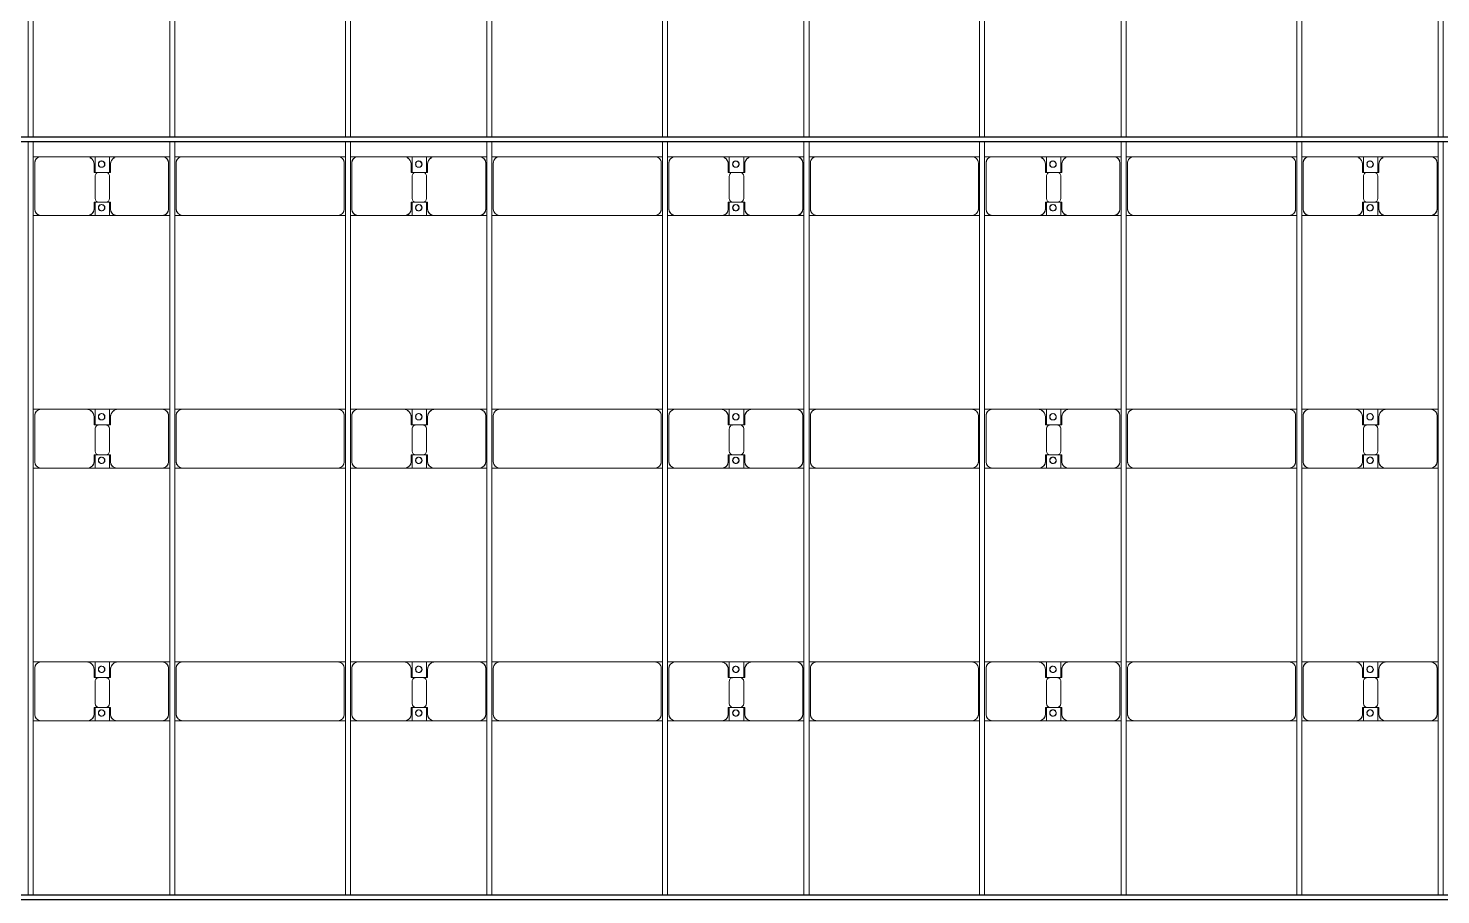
# Model space of a CAD drawing. Header units: millimetres. Extents: x -533732 to -130507, y -117886 to -23954.
# Drawn here: x -450069 to -438889, y -77746 to -70886 of the extents above; entities that cross this region are included whole.
import ezdxf

# ---------------------------------------------------------------- set-up
doc = ezdxf.new("R2010")
doc.units = ezdxf.units.MM
doc.layers.add('A-GENM', color=13, linetype='Continuous', lineweight=9)
doc.layers.add('S-BEAM', color=12, linetype='Continuous', lineweight=9)

# ---------------------------------------------------------------- blocks, each defined once
blk = doc.blocks.new('Dai phao do pin - DẢI PHAO ĐỠ PIN-V67-BỐ TRÍ KHUNG KẾT CẤU BÈ PIN 06')
at = {"layer": 'A-GENM', "color": 7}
for p, q in [((709, 242), (770, 242)), ((709, 242), (770, 242)), ((1130, 242), (770, 242)), ((1130, 242), (1312, 242)), ((1312, 242), (1130, 242)), ((1198, 242), (1380, 242)), ((1198, 116), (1198, 242)), ((1380, 242), (1198, 242)), ((1312, 242), (1312, 116)), ((1730, 242), (1380, 242)), ((1730, 242), (1789, 242)), ((1730, 242), (1789, 242)), ((1829, 242), (1890, 242)), ((1829, 242), (1890, 242)), ((3120, 242), (1890, 242)), ((3120, 242), (3179, 242)), ((3120, 242), (3179, 242)), ((3219, 242), (3280, 242)), ((3219, 242), (3280, 242)), ((3640, 242), (3280, 242)), ((3640, 242), (3822, 242)), ((3822, 242), (3640, 242)), ((3708, 242), (3890, 242)), ((3708, 116), (3708, 242)), ((3890, 242), (3708, 242)), ((3822, 242), (3822, 116)), ((4240, 242), (3890, 242)), ((4240, 242), (4299, 242)), ((4240, 242), (4299, 242)), ((4339, 242), (4400, 242)), ((4339, 242), (4400, 242)), ((5630, 242), (4400, 242)), ((5630, 242), (5689, 242)), ((5630, 242), (5689, 242)), ((5729, 242), (5790, 242)), ((5729, 242), (5790, 242)), ((6150, 242), (5790, 242)), ((6150, 242), (6332, 242)), ((6332, 242), (6150, 242)), ((6218, 242), (6400, 242)), ((6218, 116), (6218, 242)), ((6400, 242), (6218, 242)), ((6332, 242), (6332, 116)), ((6750, 242), (6400, 242)), ((6750, 242), (6809, 242)), ((6750, 242), (6809, 242)), ((6849, 242), (6910, 242)), ((6849, 242), (6910, 242)), ((8140, 242), (6910, 242)), ((8140, 242), (8199, 242)), ((8140, 242), (8199, 242)), ((8239, 242), (8300, 242)), ((8239, 242), (8300, 242)), ((8660, 242), (8300, 242)), ((8660, 242), (8842, 242)), ((8842, 242), (8660, 242)), ((8728, 242), (8910, 242)), ((8728, 116), (8728, 242)), ((8910, 242), (8728, 242)), ((8842, 242), (8842, 116)), ((9260, 242), (8910, 242)), ((9260, 242), (9319, 242)), ((9260, 242), (9319, 242)), ((9359, 242), (9420, 242)), ((9359, 242), (9420, 242)), ((10650, 242), (9420, 242)), ((10650, 242), (10709, 242)), ((10650, 242), (10709, 242)), ((10749, 242), (10810, 242)), ((10749, 242), (10810, 242)), ((11170, 242), (10810, 242)), ((11170, 242), (11352, 242)), ((11352, 242), (11170, 242)), ((11238, 242), (11420, 242)), ((11238, 116), (11238, 242)), ((11420, 242), (11238, 242)), ((11352, 242), (11352, 116)), ((11770, 242), (11420, 242)), ((11770, 242), (11829, 242)), ((11770, 242), (11829, 242)), ((720, 192), (720, -173)), ((1190, 118), (1190, 182)), ((1282, 118), (1190, 118)), ((1320, 118), (1228, 118)), ((1320, 182), (1320, 118)), ((1780, -173), (1780, 192)), ((1840, 192), (1840, -173)), ((3170, -173), (3170, 192)), ((3230, 192), (3230, -173)), ((3700, 118), (3700, 182)), ((3792, 118), (3700, 118)), ((3830, 118), (3738, 118)), ((3830, 182), (3830, 118)), ((4290, -173), (4290, 192)), ((4350, 192), (4350, -173)), ((5680, -173), (5680, 192)), ((5740, 192), (5740, -173)), ((6210, 118), (6210, 182)), ((6302, 118), (6210, 118)), ((6340, 118), (6248, 118)), ((6340, 182), (6340, 118)), ((6800, -173), (6800, 192)), ((6860, 192), (6860, -173)), ((8190, -173), (8190, 192)), ((8250, 192), (8250, -173)), ((8720, 118), (8720, 182)), ((8812, 118), (8720, 118)), ((8850, 118), (8758, 118)), ((8850, 182), (8850, 118)), ((9310, -173), (9310, 192)), ((9370, 192), (9370, -173)), ((10700, -173), (10700, 192)), ((10760, 192), (10760, -173)), ((11230, 118), (11230, 182)), ((11322, 118), (11230, 118)), ((11360, 118), (11268, 118)), ((11360, 182), (11360, 118)), ((11820, -173), (11820, 192)), ((1198, 88), (1198, -88)), ((1312, -88), (1312, 88)), ((3708, 88), (3708, -88)), ((3822, -88), (3822, 88)), ((6218, 88), (6218, -88)), ((6332, -88), (6332, 88)), ((8728, 88), (8728, -88)), ((8842, -88), (8842, 88)), ((11238, 88), (11238, -88)), ((11352, -88), (11352, 88)), ((770, -223), (709, -223)), ((770, -223), (709, -223)), ((770, -223), (1140, -223)), ((1312, -223), (1140, -223)), ((1140, -223), (1312, -223)), ((1190, -173), (1190, -118)), ((1190, -118), (1282, -118)), ((1198, -223), (1198, -116)), ((1370, -223), (1198, -223)), ((1198, -223), (1370, -223)), ((1228, -118), (1320, -118)), ((1312, -116), (1312, -223)), ((1320, -118), (1320, -173)), ((1370, -223), (1730, -223)), ((1789, -223), (1730, -223)), ((1789, -223), (1730, -223)), ((1890, -223), (1829, -223)), ((1890, -223), (1829, -223)), ((1890, -223), (3120, -223)), ((3179, -223), (3120, -223)), ((3179, -223), (3120, -223)), ((3280, -223), (3219, -223)), ((3280, -223), (3219, -223)), ((3280, -223), (3650, -223)), ((3822, -223), (3650, -223)), ((3650, -223), (3822, -223)), ((3700, -173), (3700, -118)), ((3700, -118), (3792, -118)), ((3708, -223), (3708, -116)), ((3880, -223), (3708, -223)), ((3708, -223), (3880, -223)), ((3738, -118), (3830, -118)), ((3822, -116), (3822, -223)), ((3830, -118), (3830, -173)), ((3880, -223), (4240, -223)), ((4299, -223), (4240, -223)), ((4299, -223), (4240, -223)), ((4400, -223), (4339, -223)), ((4400, -223), (4339, -223)), ((4400, -223), (5630, -223)), ((5689, -223), (5630, -223)), ((5689, -223), (5630, -223)), ((5790, -223), (5729, -223)), ((5790, -223), (5729, -223)), ((5790, -223), (6160, -223)), ((6332, -223), (6160, -223)), ((6160, -223), (6332, -223)), ((6210, -173), (6210, -118)), ((6210, -118), (6302, -118)), ((6218, -223), (6218, -116)), ((6390, -223), (6218, -223)), ((6218, -223), (6390, -223)), ((6248, -118), (6340, -118)), ((6332, -116), (6332, -223)), ((6340, -118), (6340, -173)), ((6390, -223), (6750, -223)), ((6809, -223), (6750, -223)), ((6809, -223), (6750, -223)), ((6910, -223), (6849, -223)), ((6910, -223), (6849, -223)), ((6910, -223), (8140, -223)), ((8199, -223), (8140, -223)), ((8199, -223), (8140, -223)), ((8300, -223), (8239, -223)), ((8300, -223), (8239, -223)), ((8300, -223), (8670, -223)), ((8842, -223), (8670, -223)), ((8670, -223), (8842, -223)), ((8720, -173), (8720, -118)), ((8720, -118), (8812, -118)), ((8728, -223), (8728, -116)), ((8900, -223), (8728, -223)), ((8728, -223), (8900, -223)), ((8758, -118), (8850, -118)), ((8842, -116), (8842, -223)), ((8850, -118), (8850, -173)), ((8900, -223), (9260, -223)), ((9319, -223), (9260, -223)), ((9319, -223), (9260, -223)), ((9420, -223), (9359, -223)), ((9420, -223), (9359, -223)), ((9420, -223), (10650, -223)), ((10709, -223), (10650, -223)), ((10709, -223), (10650, -223)), ((10810, -223), (10749, -223)), ((10810, -223), (10749, -223)), ((10810, -223), (11180, -223)), ((11352, -223), (11180, -223)), ((11180, -223), (11352, -223)), ((11230, -173), (11230, -118)), ((11230, -118), (11322, -118)), ((11238, -223), (11238, -116)), ((11410, -223), (11238, -223)), ((11238, -223), (11410, -223)), ((11268, -118), (11360, -118)), ((11352, -116), (11352, -223)), ((11360, -118), (11360, -173)), ((11410, -223), (11770, -223)), ((11829, -223), (11770, -223)), ((11829, -223), (11770, -223))]:
    blk.add_line(p, q, dxfattribs=at)
for centre, radius, start, end in [((770, 192), 50, 90, 180), ((770, 192), 50, 105, 180), ((1130, 182), 60, 360, 90), ((1130, 182), 60, 360, 60), ((1380, 182), 60, 90, 180), ((1380, 182), 60, 120, 180), ((1730, 192), 50, 360, 90), ((1730, 192), 50, 360, 75), ((1890, 192), 50, 90, 180), ((1890, 192), 50, 105, 135), ((3120, 192), 50, 360, 90), ((3120, 192), 50, 60, 90), ((3280, 192), 50, 90, 180), ((3280, 192), 50, 105, 180), ((3640, 182), 60, 360, 90), ((3640, 182), 60, 360, 60), ((3890, 182), 60, 90, 180), ((3890, 182), 60, 120, 180), ((4240, 192), 50, 360, 90), ((4240, 192), 50, 360, 75), ((4400, 192), 50, 90, 180), ((4400, 192), 50, 105, 135), ((5630, 192), 50, 360, 90), ((5630, 192), 50, 60, 90), ((5790, 192), 50, 90, 180), ((5790, 192), 50, 105, 180), ((6150, 182), 60, 360, 90), ((6150, 182), 60, 360, 60), ((6400, 182), 60, 90, 180), ((6400, 182), 60, 120, 180), ((6750, 192), 50, 0, 90), ((6750, 192), 50, 0, 75), ((6910, 192), 50, 90, 180), ((6910, 192), 50, 105, 135), ((8140, 192), 50, 0, 90), ((8140, 192), 50, 60, 90), ((8300, 192), 50, 90, 180), ((8300, 192), 50, 105, 180), ((8660, 182), 60, 360, 90), ((8660, 182), 60, 360, 60), ((8910, 182), 60, 90, 180), ((8910, 182), 60, 120, 180), ((9260, 192), 50, 0, 90), ((9260, 192), 50, 0, 75), ((9420, 192), 50, 90, 180), ((9420, 192), 50, 105, 135), ((10650, 192), 50, 360, 90), ((10650, 192), 50, 60, 90), ((10810, 192), 50, 90, 180), ((10810, 192), 50, 105, 180), ((11170, 182), 60, 360, 90), ((11170, 182), 60, 360, 60), ((11420, 182), 60, 90, 180), ((11420, 182), 60, 120, 180), ((11770, 192), 50, 360, 90), ((11770, 192), 50, 360, 75), ((1228, 88), 30, 90, 180), ((1249, 183), 25, 0, 180), ((1249, 183), 25, 360, 165), ((1249, 183), 25, 180, 0), ((1251, 183), 25, 0, 180), ((1251, 183), 25, 90, 180), ((1251, 183), 25, 180, 0), ((1251, 183), 25, 180, 300), ((1249, 183), 25, 210, 360), ((1251, 183), 25, 15, 75), ((1251, 183), 25, 330, 345), ((1282, 88), 30, 360, 90), ((1890, 192), 50, 150, 180), ((3120, 192), 50, 15, 30), ((3738, 88), 30, 90, 180), ((3759, 183), 25, 0, 180), ((3759, 183), 25, 360, 165), ((3759, 183), 25, 180, 0), ((3761, 183), 25, 0, 180), ((3761, 183), 25, 90, 180), ((3761, 183), 25, 180, 0), ((3761, 183), 25, 180, 300), ((3759, 183), 25, 210, 360), ((3761, 183), 25, 15, 75), ((3761, 183), 25, 330, 345), ((3792, 88), 30, 360, 90), ((4400, 192), 50, 165, 180), ((5630, 192), 50, 15, 30), ((6248, 88), 30, 90, 180), ((6269, 183), 25, 0, 180), ((6269, 183), 25, 0, 165), ((6269, 183), 25, 180, 0), ((6271, 183), 25, 0, 180), ((6271, 183), 25, 90, 180), ((6271, 183), 25, 180, 0), ((6271, 183), 25, 180, 300), ((6269, 183), 25, 210, 0), ((6271, 183), 25, 15, 75), ((6271, 183), 25, 330, 345), ((6302, 88), 30, 0, 90), ((6910, 192), 50, 150, 180), ((8140, 192), 50, 15, 30), ((8758, 88), 30, 90, 180), ((8779, 183), 25, 0, 180), ((8779, 183), 25, 0, 165), ((8779, 183), 25, 180, 0), ((8781, 183), 25, 360, 180), ((8781, 183), 25, 90, 180), ((8781, 183), 25, 180, 360), ((8781, 183), 25, 180, 300), ((8779, 183), 25, 210, 0), ((8781, 183), 25, 15, 75), ((8781, 183), 25, 330, 345), ((8812, 88), 30, 360, 90), ((9420, 192), 50, 150, 180), ((10650, 192), 50, 15, 30), ((11268, 88), 30, 90, 180), ((11289, 183), 25, 0, 180), ((11289, 183), 25, 0, 165), ((11289, 183), 25, 180, 0), ((11291, 183), 25, 360, 180), ((11291, 183), 25, 90, 180), ((11291, 183), 25, 180, 0), ((11291, 183), 25, 180, 300), ((11289, 183), 25, 210, 0), ((11291, 183), 25, 15, 75), ((11291, 183), 25, 330, 345), ((11322, 88), 30, 0, 90), ((1228, -88), 30, 180, 270), ((1282, -88), 30, 270, 360), ((3738, -88), 30, 180, 270), ((3792, -88), 30, 270, 360), ((6248, -88), 30, 180, 270), ((6302, -88), 30, 270, 0), ((8758, -88), 30, 180, 270), ((8812, -88), 30, 270, 0), ((11268, -88), 30, 180, 270), ((11322, -88), 30, 270, 0), ((770, -173), 50, 180, 270), ((770, -173), 50, 180, 255), ((1140, -173), 50, 270, 360), ((1140, -173), 50, 285, 360), ((1249, -162), 25, 0, 180), ((1249, -162), 25, 105, 165), ((1249, -162), 25, 180, 360), ((1249, -162), 25, 195, 0), ((1251, -162), 25, 0, 180), ((1251, -162), 25, 105, 180), ((1251, -162), 25, 180, 0), ((1251, -162), 25, 180, 270), ((1249, -162), 25, 360, 75), ((1251, -162), 25, 15, 75), ((1251, -162), 25, 285, 345), ((1370, -173), 50, 180, 270), ((1370, -173), 50, 180, 255), ((1730, -173), 50, 270, 360), ((1730, -173), 50, 285, 360), ((1890, -173), 50, 180, 270), ((1890, -173), 50, 180, 210), ((1890, -173), 50, 240, 270), ((3120, -173), 50, 270, 360), ((3120, -173), 50, 330, 360), ((3280, -173), 50, 180, 270), ((3280, -173), 50, 180, 255), ((3650, -173), 50, 270, 360), ((3650, -173), 50, 285, 0), ((3759, -162), 25, 0, 180), ((3759, -162), 25, 105, 165), ((3759, -162), 25, 180, 0), ((3759, -162), 25, 195, 360), ((3761, -162), 25, 0, 180), ((3761, -162), 25, 105, 180), ((3761, -162), 25, 180, 360), ((3761, -162), 25, 180, 270), ((3759, -162), 25, 360, 75), ((3761, -162), 25, 15, 75), ((3761, -162), 25, 285, 345), ((3880, -173), 50, 180, 270), ((3880, -173), 50, 180, 255), ((4240, -173), 50, 270, 360), ((4240, -173), 50, 285, 360), ((4400, -173), 50, 180, 270), ((4400, -173), 50, 180, 210), ((4400, -173), 50, 240, 270), ((5630, -173), 50, 270, 0), ((5630, -173), 50, 285, 300), ((5630, -173), 50, 330, 360), ((5790, -173), 50, 180, 270), ((5790, -173), 50, 180, 255), ((6160, -173), 50, 270, 0), ((6160, -173), 50, 290.0354, 0), ((6269, -162), 25, 0, 180), ((6269, -162), 25, 105, 165), ((6269, -162), 25, 180, 360), ((6269, -162), 25, 195, 0), ((6271, -162), 25, 0, 180), ((6271, -162), 25, 105, 180), ((6271, -162), 25, 180, 0), ((6271, -162), 25, 180, 270), ((6269, -162), 25, 0, 75), ((6271, -162), 25, 15, 75), ((6271, -162), 25, 285, 345), ((6390, -173), 50, 180, 270), ((6390, -173), 50, 180, 255), ((6750, -173), 50, 270, 360), ((6750, -173), 50, 285, 360), ((6910, -173), 50, 180, 270), ((6910, -173), 50, 180, 210), ((6910, -173), 50, 240, 270), ((8140, -173), 50, 270, 360), ((8140, -173), 50, 285, 300), ((8140, -173), 50, 330, 360), ((8300, -173), 50, 180, 270), ((8300, -173), 50, 180, 255), ((8670, -173), 50, 270, 0), ((8670, -173), 50, 285, 0), ((8779, -162), 25, 0, 180), ((8779, -162), 25, 105, 165), ((8779, -162), 25, 180, 0), ((8779, -162), 25, 195, 360), ((8781, -162), 25, 360, 180), ((8781, -162), 25, 105, 180), ((8781, -162), 25, 180, 0), ((8781, -162), 25, 180, 270), ((8779, -162), 25, 360, 75), ((8781, -162), 25, 15, 75), ((8781, -162), 25, 285, 345), ((8900, -173), 50, 180, 270), ((8900, -173), 50, 180, 255), ((9260, -173), 50, 270, 360), ((9260, -173), 50, 285, 360), ((9420, -173), 50, 180, 270), ((9420, -173), 50, 180, 210), ((9420, -173), 50, 240, 270), ((10650, -173), 50, 270, 360), ((10650, -173), 50, 285, 300), ((10650, -173), 50, 330, 360), ((10810, -173), 50, 180, 270), ((10810, -173), 50, 180, 255), ((11180, -173), 50, 270, 360), ((11180, -173), 50, 285, 0), ((11289, -162), 25, 360, 180), ((11289, -162), 25, 105, 165), ((11289, -162), 25, 180, 360), ((11289, -162), 25, 195, 360), ((11291, -162), 25, 0, 180), ((11291, -162), 25, 105, 180), ((11291, -162), 25, 180, 0), ((11291, -162), 25, 180, 270), ((11289, -162), 25, 360, 75), ((11291, -162), 25, 15, 75), ((11291, -162), 25, 285, 345), ((11410, -173), 50, 180, 270), ((11410, -173), 50, 180, 255), ((11770, -173), 50, 270, 360), ((11770, -173), 50, 285, 360)]:
    blk.add_arc(centre, radius, start, end, dxfattribs=at)
blk = doc.blocks.new('Dai phao do pin - DẢI PHAO ĐỠ PIN-V69-BỐ TRÍ KHUNG KẾT CẤU BÈ PIN 06')
at = {"layer": 'A-GENM', "color": 7}
for p, q in [((709, 242), (770, 242)), ((709, 242), (770, 242)), ((1130, 242), (770, 242)), ((1130, 242), (1312, 242)), ((1312, 242), (1130, 242)), ((1198, 242), (1380, 242)), ((1198, 116), (1198, 242)), ((1380, 242), (1198, 242)), ((1312, 242), (1312, 116)), ((1730, 242), (1380, 242)), ((1730, 242), (1789, 242)), ((1730, 242), (1789, 242)), ((1829, 242), (1890, 242)), ((1829, 242), (1890, 242)), ((3120, 242), (1890, 242)), ((3120, 242), (3179, 242)), ((3120, 242), (3179, 242)), ((3219, 242), (3280, 242)), ((3219, 242), (3280, 242)), ((3640, 242), (3280, 242)), ((3640, 242), (3822, 242)), ((3822, 242), (3640, 242)), ((3708, 242), (3890, 242)), ((3708, 116), (3708, 242)), ((3890, 242), (3708, 242)), ((3822, 242), (3822, 116)), ((4240, 242), (3890, 242)), ((4240, 242), (4299, 242)), ((4240, 242), (4299, 242)), ((4339, 242), (4400, 242)), ((4339, 242), (4400, 242)), ((5630, 242), (4400, 242)), ((5630, 242), (5689, 242)), ((5630, 242), (5689, 242)), ((5729, 242), (5790, 242)), ((5729, 242), (5790, 242)), ((6150, 242), (5790, 242)), ((6150, 242), (6332, 242)), ((6332, 242), (6150, 242)), ((6218, 242), (6400, 242)), ((6218, 116), (6218, 242)), ((6400, 242), (6218, 242)), ((6332, 242), (6332, 116)), ((6750, 242), (6400, 242)), ((6750, 242), (6809, 242)), ((6750, 242), (6809, 242)), ((6849, 242), (6910, 242)), ((6849, 242), (6910, 242)), ((8140, 242), (6910, 242)), ((8140, 242), (8199, 242)), ((8140, 242), (8199, 242)), ((8239, 242), (8300, 242)), ((8239, 242), (8300, 242)), ((8660, 242), (8300, 242)), ((8660, 242), (8842, 242)), ((8842, 242), (8660, 242)), ((8728, 242), (8910, 242)), ((8728, 116), (8728, 242)), ((8910, 242), (8728, 242)), ((8842, 242), (8842, 116)), ((9260, 242), (8910, 242)), ((9260, 242), (9319, 242)), ((9260, 242), (9319, 242)), ((9359, 242), (9420, 242)), ((9359, 242), (9420, 242)), ((10650, 242), (9420, 242)), ((10650, 242), (10709, 242)), ((10650, 242), (10709, 242)), ((10749, 242), (10810, 242)), ((10749, 242), (10810, 242)), ((11170, 242), (10810, 242)), ((11170, 242), (11352, 242)), ((11352, 242), (11170, 242)), ((11238, 242), (11420, 242)), ((11238, 116), (11238, 242)), ((11420, 242), (11238, 242)), ((11352, 242), (11352, 116)), ((11770, 242), (11420, 242)), ((11770, 242), (11829, 242)), ((11770, 242), (11829, 242)), ((720, 192), (720, -173)), ((1190, 118), (1190, 182)), ((1282, 118), (1190, 118)), ((1320, 118), (1228, 118)), ((1320, 182), (1320, 118)), ((1780, -173), (1780, 192)), ((1840, 192), (1840, -173)), ((3170, -173), (3170, 192)), ((3230, 192), (3230, -173)), ((3700, 118), (3700, 182)), ((3792, 118), (3700, 118)), ((3830, 118), (3738, 118)), ((3830, 182), (3830, 118)), ((4290, -173), (4290, 192)), ((4350, 192), (4350, -173)), ((5680, -173), (5680, 192)), ((5740, 192), (5740, -173)), ((6210, 118), (6210, 182)), ((6302, 118), (6210, 118)), ((6340, 118), (6248, 118)), ((6340, 182), (6340, 118)), ((6800, -173), (6800, 192)), ((6860, 192), (6860, -173)), ((8190, -173), (8190, 192)), ((8250, 192), (8250, -173)), ((8720, 118), (8720, 182)), ((8812, 118), (8720, 118)), ((8850, 118), (8758, 118)), ((8850, 182), (8850, 118)), ((9310, -173), (9310, 192)), ((9370, 192), (9370, -173)), ((10700, -173), (10700, 192)), ((10760, 192), (10760, -173)), ((11230, 118), (11230, 182)), ((11322, 118), (11230, 118)), ((11360, 118), (11268, 118)), ((11360, 182), (11360, 118)), ((11820, -173), (11820, 192)), ((1198, 88), (1198, -88)), ((1312, -88), (1312, 88)), ((3708, 88), (3708, -88)), ((3822, -88), (3822, 88)), ((6218, 88), (6218, -88)), ((6332, -88), (6332, 88)), ((8728, 88), (8728, -88)), ((8842, -88), (8842, 88)), ((11238, 88), (11238, -88)), ((11352, -88), (11352, 88)), ((770, -223), (709, -223)), ((770, -223), (709, -223)), ((770, -223), (1140, -223)), ((1312, -223), (1140, -223)), ((1140, -223), (1312, -223)), ((1190, -173), (1190, -118)), ((1190, -118), (1282, -118)), ((1198, -223), (1198, -116)), ((1370, -223), (1198, -223)), ((1198, -223), (1370, -223)), ((1228, -118), (1320, -118)), ((1312, -116), (1312, -223)), ((1320, -118), (1320, -173)), ((1370, -223), (1730, -223)), ((1789, -223), (1730, -223)), ((1789, -223), (1730, -223)), ((1890, -223), (1829, -223)), ((1890, -223), (1829, -223)), ((1890, -223), (3120, -223)), ((3179, -223), (3120, -223)), ((3179, -223), (3120, -223)), ((3280, -223), (3219, -223)), ((3280, -223), (3219, -223)), ((3280, -223), (3650, -223)), ((3822, -223), (3650, -223)), ((3650, -223), (3822, -223)), ((3700, -173), (3700, -118)), ((3700, -118), (3792, -118)), ((3708, -223), (3708, -116)), ((3880, -223), (3708, -223)), ((3708, -223), (3880, -223)), ((3738, -118), (3830, -118)), ((3822, -116), (3822, -223)), ((3830, -118), (3830, -173)), ((3880, -223), (4240, -223)), ((4299, -223), (4240, -223)), ((4299, -223), (4240, -223)), ((4400, -223), (4339, -223)), ((4400, -223), (4339, -223)), ((4400, -223), (5630, -223)), ((5689, -223), (5630, -223)), ((5689, -223), (5630, -223)), ((5790, -223), (5729, -223)), ((5790, -223), (5729, -223)), ((5790, -223), (6160, -223)), ((6332, -223), (6160, -223)), ((6160, -223), (6332, -223)), ((6210, -173), (6210, -118)), ((6210, -118), (6302, -118)), ((6218, -223), (6218, -116)), ((6390, -223), (6218, -223)), ((6218, -223), (6390, -223)), ((6248, -118), (6340, -118)), ((6332, -116), (6332, -223)), ((6340, -118), (6340, -173)), ((6390, -223), (6750, -223)), ((6809, -223), (6750, -223)), ((6809, -223), (6750, -223)), ((6910, -223), (6849, -223)), ((6910, -223), (6849, -223)), ((6910, -223), (8140, -223)), ((8199, -223), (8140, -223)), ((8199, -223), (8140, -223)), ((8300, -223), (8239, -223)), ((8300, -223), (8239, -223)), ((8300, -223), (8670, -223)), ((8842, -223), (8670, -223)), ((8670, -223), (8842, -223)), ((8720, -173), (8720, -118)), ((8720, -118), (8812, -118)), ((8728, -223), (8728, -116)), ((8900, -223), (8728, -223)), ((8728, -223), (8900, -223)), ((8758, -118), (8850, -118)), ((8842, -116), (8842, -223)), ((8850, -118), (8850, -173)), ((8900, -223), (9260, -223)), ((9319, -223), (9260, -223)), ((9319, -223), (9260, -223)), ((9420, -223), (9359, -223)), ((9420, -223), (9359, -223)), ((9420, -223), (10650, -223)), ((10709, -223), (10650, -223)), ((10709, -223), (10650, -223)), ((10810, -223), (10749, -223)), ((10810, -223), (10749, -223)), ((10810, -223), (11180, -223)), ((11352, -223), (11180, -223)), ((11180, -223), (11352, -223)), ((11230, -173), (11230, -118)), ((11230, -118), (11322, -118)), ((11238, -223), (11238, -116)), ((11410, -223), (11238, -223)), ((11238, -223), (11410, -223)), ((11268, -118), (11360, -118)), ((11352, -116), (11352, -223)), ((11360, -118), (11360, -173)), ((11410, -223), (11770, -223)), ((11829, -223), (11770, -223)), ((11829, -223), (11770, -223))]:
    blk.add_line(p, q, dxfattribs=at)
for centre, radius, start, end in [((770, 192), 50, 90, 180), ((770, 192), 50, 105, 180), ((1130, 182), 60, 360, 90), ((1130, 182), 60, 360, 60), ((1380, 182), 60, 90, 180), ((1380, 182), 60, 120, 180), ((1730, 192), 50, 360, 90), ((1730, 192), 50, 360, 75), ((1890, 192), 50, 90, 180), ((1890, 192), 50, 105, 135), ((3120, 192), 50, 360, 90), ((3120, 192), 50, 60, 90), ((3280, 192), 50, 90, 180), ((3280, 192), 50, 105, 180), ((3640, 182), 60, 360, 90), ((3640, 182), 60, 360, 60), ((3890, 182), 60, 90, 180), ((3890, 182), 60, 120, 180), ((4240, 192), 50, 360, 90), ((4240, 192), 50, 360, 75), ((4400, 192), 50, 90, 180), ((4400, 192), 50, 105, 135), ((5630, 192), 50, 360, 90), ((5630, 192), 50, 60, 90), ((5790, 192), 50, 90, 180), ((5790, 192), 50, 105, 180), ((6150, 182), 60, 360, 90), ((6150, 182), 60, 360, 60), ((6400, 182), 60, 90, 180), ((6400, 182), 60, 120, 180), ((6750, 192), 50, 0, 90), ((6750, 192), 50, 0, 75), ((6910, 192), 50, 90, 180), ((6910, 192), 50, 105, 135), ((8140, 192), 50, 0, 90), ((8140, 192), 50, 60, 90), ((8300, 192), 50, 90, 180), ((8300, 192), 50, 105, 180), ((8660, 182), 60, 360, 90), ((8660, 182), 60, 360, 60), ((8910, 182), 60, 90, 180), ((8910, 182), 60, 120, 180), ((9260, 192), 50, 0, 90), ((9260, 192), 50, 0, 75), ((9420, 192), 50, 90, 180), ((9420, 192), 50, 105, 135), ((10650, 192), 50, 360, 90), ((10650, 192), 50, 60, 90), ((10810, 192), 50, 90, 180), ((10810, 192), 50, 105, 180), ((11170, 182), 60, 360, 90), ((11170, 182), 60, 360, 60), ((11420, 182), 60, 90, 180), ((11420, 182), 60, 120, 180), ((11770, 192), 50, 360, 90), ((11770, 192), 50, 360, 75), ((1228, 88), 30, 90, 180), ((1249, 183), 25, 0, 180), ((1249, 183), 25, 360, 165), ((1249, 183), 25, 180, 0), ((1251, 183), 25, 0, 180), ((1251, 183), 25, 90, 180), ((1251, 183), 25, 180, 0), ((1251, 183), 25, 180, 300), ((1249, 183), 25, 210, 360), ((1251, 183), 25, 15, 75), ((1251, 183), 25, 330, 345), ((1282, 88), 30, 360, 90), ((1890, 192), 50, 150, 180), ((3120, 192), 50, 15, 30), ((3738, 88), 30, 90, 180), ((3759, 183), 25, 0, 180), ((3759, 183), 25, 360, 165), ((3759, 183), 25, 180, 0), ((3761, 183), 25, 0, 180), ((3761, 183), 25, 90, 180), ((3761, 183), 25, 180, 0), ((3761, 183), 25, 180, 300), ((3759, 183), 25, 210, 360), ((3761, 183), 25, 15, 75), ((3761, 183), 25, 330, 345), ((3792, 88), 30, 360, 90), ((4400, 192), 50, 165, 180), ((5630, 192), 50, 15, 30), ((6248, 88), 30, 90, 180), ((6269, 183), 25, 0, 180), ((6269, 183), 25, 0, 165), ((6269, 183), 25, 180, 0), ((6271, 183), 25, 0, 180), ((6271, 183), 25, 90, 180), ((6271, 183), 25, 180, 0), ((6271, 183), 25, 180, 300), ((6269, 183), 25, 210, 0), ((6271, 183), 25, 15, 75), ((6271, 183), 25, 330, 345), ((6302, 88), 30, 0, 90), ((6910, 192), 50, 150, 180), ((8140, 192), 50, 15, 30), ((8758, 88), 30, 90, 180), ((8779, 183), 25, 0, 180), ((8779, 183), 25, 0, 165), ((8779, 183), 25, 180, 0), ((8781, 183), 25, 360, 180), ((8781, 183), 25, 90, 180), ((8781, 183), 25, 180, 360), ((8781, 183), 25, 180, 300), ((8779, 183), 25, 210, 0), ((8781, 183), 25, 15, 75), ((8781, 183), 25, 330, 345), ((8812, 88), 30, 360, 90), ((9420, 192), 50, 150, 180), ((10650, 192), 50, 15, 30), ((11268, 88), 30, 90, 180), ((11289, 183), 25, 0, 180), ((11289, 183), 25, 0, 165), ((11289, 183), 25, 180, 0), ((11291, 183), 25, 360, 180), ((11291, 183), 25, 90, 180), ((11291, 183), 25, 180, 0), ((11291, 183), 25, 180, 300), ((11289, 183), 25, 210, 0), ((11291, 183), 25, 15, 75), ((11291, 183), 25, 330, 345), ((11322, 88), 30, 0, 90), ((1228, -88), 30, 180, 270), ((1282, -88), 30, 270, 360), ((3738, -88), 30, 180, 270), ((3792, -88), 30, 270, 360), ((6248, -88), 30, 180, 270), ((6302, -88), 30, 270, 0), ((8758, -88), 30, 180, 270), ((8812, -88), 30, 270, 0), ((11268, -88), 30, 180, 270), ((11322, -88), 30, 270, 0), ((770, -173), 50, 180, 270), ((770, -173), 50, 180, 255), ((1140, -173), 50, 270, 360), ((1140, -173), 50, 285, 360), ((1249, -162), 25, 0, 180), ((1249, -162), 25, 105, 165), ((1249, -162), 25, 180, 360), ((1249, -162), 25, 195, 0), ((1251, -162), 25, 0, 180), ((1251, -162), 25, 105, 180), ((1251, -162), 25, 180, 0), ((1251, -162), 25, 180, 270), ((1249, -162), 25, 360, 75), ((1251, -162), 25, 15, 75), ((1251, -162), 25, 285, 345), ((1370, -173), 50, 180, 270), ((1370, -173), 50, 180, 255), ((1730, -173), 50, 270, 360), ((1730, -173), 50, 285, 360), ((1890, -173), 50, 180, 270), ((1890, -173), 50, 180, 210), ((1890, -173), 50, 240, 270), ((3120, -173), 50, 270, 360), ((3120, -173), 50, 330, 360), ((3280, -173), 50, 180, 270), ((3280, -173), 50, 180, 255), ((3650, -173), 50, 270, 360), ((3650, -173), 50, 285, 0), ((3759, -162), 25, 0, 180), ((3759, -162), 25, 105, 165), ((3759, -162), 25, 180, 0), ((3759, -162), 25, 195, 360), ((3761, -162), 25, 0, 180), ((3761, -162), 25, 105, 180), ((3761, -162), 25, 180, 360), ((3761, -162), 25, 180, 270), ((3759, -162), 25, 360, 75), ((3761, -162), 25, 15, 75), ((3761, -162), 25, 285, 345), ((3880, -173), 50, 180, 270), ((3880, -173), 50, 180, 255), ((4240, -173), 50, 270, 360), ((4240, -173), 50, 285, 360), ((4400, -173), 50, 180, 270), ((4400, -173), 50, 180, 210), ((4400, -173), 50, 240, 270), ((5630, -173), 50, 270, 0), ((5630, -173), 50, 285, 300), ((5630, -173), 50, 330, 360), ((5790, -173), 50, 180, 270), ((5790, -173), 50, 180, 255), ((6160, -173), 50, 270, 0), ((6160, -173), 50, 290.0459, 0), ((6269, -162), 25, 0, 180), ((6269, -162), 25, 105, 165), ((6269, -162), 25, 180, 360), ((6269, -162), 25, 195, 0), ((6271, -162), 25, 0, 180), ((6271, -162), 25, 105, 180), ((6271, -162), 25, 180, 0), ((6271, -162), 25, 180, 270), ((6269, -162), 25, 0, 75), ((6271, -162), 25, 15, 75), ((6271, -162), 25, 285, 345), ((6390, -173), 50, 180, 270), ((6390, -173), 50, 180, 255), ((6750, -173), 50, 270, 360), ((6750, -173), 50, 285, 360), ((6910, -173), 50, 180, 270), ((6910, -173), 50, 180, 210), ((6910, -173), 50, 240, 270), ((8140, -173), 50, 270, 360), ((8140, -173), 50, 285, 300), ((8140, -173), 50, 330, 360), ((8300, -173), 50, 180, 270), ((8300, -173), 50, 180, 255), ((8670, -173), 50, 270, 0), ((8670, -173), 50, 285, 0), ((8779, -162), 25, 0, 180), ((8779, -162), 25, 105, 165), ((8779, -162), 25, 180, 0), ((8779, -162), 25, 195, 360), ((8781, -162), 25, 360, 180), ((8781, -162), 25, 105, 180), ((8781, -162), 25, 180, 0), ((8781, -162), 25, 180, 270), ((8779, -162), 25, 360, 75), ((8781, -162), 25, 15, 75), ((8781, -162), 25, 285, 345), ((8900, -173), 50, 180, 270), ((8900, -173), 50, 180, 255), ((9260, -173), 50, 270, 360), ((9260, -173), 50, 285, 360), ((9420, -173), 50, 180, 270), ((9420, -173), 50, 180, 210), ((9420, -173), 50, 240, 270), ((10650, -173), 50, 270, 360), ((10650, -173), 50, 285, 300), ((10650, -173), 50, 330, 360), ((10810, -173), 50, 180, 270), ((10810, -173), 50, 180, 255), ((11180, -173), 50, 270, 360), ((11180, -173), 50, 285, 0), ((11289, -162), 25, 360, 180), ((11289, -162), 25, 105, 165), ((11289, -162), 25, 180, 360), ((11289, -162), 25, 195, 360), ((11291, -162), 25, 0, 180), ((11291, -162), 25, 105, 180), ((11291, -162), 25, 180, 0), ((11291, -162), 25, 180, 270), ((11289, -162), 25, 360, 75), ((11291, -162), 25, 15, 75), ((11291, -162), 25, 285, 345), ((11410, -173), 50, 180, 270), ((11410, -173), 50, 180, 255), ((11770, -173), 50, 270, 360), ((11770, -173), 50, 285, 360)]:
    blk.add_arc(centre, radius, start, end, dxfattribs=at)
blk = doc.blocks.new('Dai phao do pin - DẢI PHAO ĐỠ PIN-V71-BỐ TRÍ KHUNG KẾT CẤU BÈ PIN 06')
at = {"layer": 'A-GENM', "color": 7}
for p, q in [((709, 242), (770, 242)), ((709, 242), (770, 242)), ((1130, 242), (770, 242)), ((1130, 242), (1312, 242)), ((1312, 242), (1130, 242)), ((1198, 242), (1380, 242)), ((1198, 116), (1198, 242)), ((1380, 242), (1198, 242)), ((1312, 242), (1312, 116)), ((1730, 242), (1380, 242)), ((1730, 242), (1789, 242)), ((1730, 242), (1789, 242)), ((1829, 242), (1890, 242)), ((1829, 242), (1890, 242)), ((3120, 242), (1890, 242)), ((3120, 242), (3179, 242)), ((3120, 242), (3179, 242)), ((3219, 242), (3280, 242)), ((3219, 242), (3280, 242)), ((3640, 242), (3280, 242)), ((3640, 242), (3822, 242)), ((3822, 242), (3640, 242)), ((3708, 242), (3890, 242)), ((3708, 116), (3708, 242)), ((3890, 242), (3708, 242)), ((3822, 242), (3822, 116)), ((4240, 242), (3890, 242)), ((4240, 242), (4299, 242)), ((4240, 242), (4299, 242)), ((4339, 242), (4400, 242)), ((4339, 242), (4400, 242)), ((5630, 242), (4400, 242)), ((5630, 242), (5689, 242)), ((5630, 242), (5689, 242)), ((5729, 242), (5790, 242)), ((5729, 242), (5790, 242)), ((6150, 242), (5790, 242)), ((6150, 242), (6332, 242)), ((6332, 242), (6150, 242)), ((6218, 242), (6400, 242)), ((6218, 116), (6218, 242)), ((6400, 242), (6218, 242)), ((6332, 242), (6332, 116)), ((6750, 242), (6400, 242)), ((6750, 242), (6809, 242)), ((6750, 242), (6809, 242)), ((6849, 242), (6910, 242)), ((6849, 242), (6910, 242)), ((8140, 242), (6910, 242)), ((8140, 242), (8199, 242)), ((8140, 242), (8199, 242)), ((8239, 242), (8300, 242)), ((8239, 242), (8300, 242)), ((8660, 242), (8300, 242)), ((8660, 242), (8842, 242)), ((8842, 242), (8660, 242)), ((8728, 242), (8910, 242)), ((8728, 116), (8728, 242)), ((8910, 242), (8728, 242)), ((8842, 242), (8842, 116)), ((9260, 242), (8910, 242)), ((9260, 242), (9319, 242)), ((9260, 242), (9319, 242)), ((9359, 242), (9420, 242)), ((9359, 242), (9420, 242)), ((10650, 242), (9420, 242)), ((10650, 242), (10709, 242)), ((10650, 242), (10709, 242)), ((10749, 242), (10810, 242)), ((10749, 242), (10810, 242)), ((11170, 242), (10810, 242)), ((11170, 242), (11352, 242)), ((11352, 242), (11170, 242)), ((11238, 242), (11420, 242)), ((11238, 116), (11238, 242)), ((11420, 242), (11238, 242)), ((11352, 242), (11352, 116)), ((11770, 242), (11420, 242)), ((11770, 242), (11829, 242)), ((11770, 242), (11829, 242)), ((720, 192), (720, -173)), ((1190, 118), (1190, 182)), ((1282, 118), (1190, 118)), ((1320, 118), (1228, 118)), ((1320, 182), (1320, 118)), ((1780, -173), (1780, 192)), ((1840, 192), (1840, -173)), ((3170, -173), (3170, 192)), ((3230, 192), (3230, -173)), ((3700, 118), (3700, 182)), ((3792, 118), (3700, 118)), ((3830, 118), (3738, 118)), ((3830, 182), (3830, 118)), ((4290, -173), (4290, 192)), ((4350, 192), (4350, -173)), ((5680, -173), (5680, 192)), ((5740, 192), (5740, -173)), ((6210, 118), (6210, 182)), ((6302, 118), (6210, 118)), ((6340, 118), (6248, 118)), ((6340, 182), (6340, 118)), ((6800, -173), (6800, 192)), ((6860, 192), (6860, -173)), ((8190, -173), (8190, 192)), ((8250, 192), (8250, -173)), ((8720, 118), (8720, 182)), ((8812, 118), (8720, 118)), ((8850, 118), (8758, 118)), ((8850, 182), (8850, 118)), ((9310, -173), (9310, 192)), ((9370, 192), (9370, -173)), ((10700, -173), (10700, 192)), ((10760, 192), (10760, -173)), ((11230, 118), (11230, 182)), ((11322, 118), (11230, 118)), ((11360, 118), (11268, 118)), ((11360, 182), (11360, 118)), ((11820, -173), (11820, 192)), ((1198, 88), (1198, -88)), ((1312, -88), (1312, 88)), ((3708, 88), (3708, -88)), ((3822, -88), (3822, 88)), ((6218, 88), (6218, -88)), ((6332, -88), (6332, 88)), ((8728, 88), (8728, -88)), ((8842, -88), (8842, 88)), ((11238, 88), (11238, -88)), ((11352, -88), (11352, 88)), ((770, -223), (709, -223)), ((770, -223), (709, -223)), ((770, -223), (1140, -223)), ((1312, -223), (1140, -223)), ((1140, -223), (1312, -223)), ((1190, -173), (1190, -118)), ((1190, -118), (1282, -118)), ((1198, -223), (1198, -116)), ((1370, -223), (1198, -223)), ((1198, -223), (1370, -223)), ((1228, -118), (1320, -118)), ((1312, -116), (1312, -223)), ((1320, -118), (1320, -173)), ((1370, -223), (1730, -223)), ((1789, -223), (1730, -223)), ((1789, -223), (1730, -223)), ((1890, -223), (1829, -223)), ((1890, -223), (1829, -223)), ((1890, -223), (3120, -223)), ((3179, -223), (3120, -223)), ((3179, -223), (3120, -223)), ((3280, -223), (3219, -223)), ((3280, -223), (3219, -223)), ((3280, -223), (3650, -223)), ((3822, -223), (3650, -223)), ((3650, -223), (3822, -223)), ((3700, -173), (3700, -118)), ((3700, -118), (3792, -118)), ((3708, -223), (3708, -116)), ((3880, -223), (3708, -223)), ((3708, -223), (3880, -223)), ((3738, -118), (3830, -118)), ((3822, -116), (3822, -223)), ((3830, -118), (3830, -173)), ((3880, -223), (4240, -223)), ((4299, -223), (4240, -223)), ((4299, -223), (4240, -223)), ((4400, -223), (4339, -223)), ((4400, -223), (4339, -223)), ((4400, -223), (5630, -223)), ((5689, -223), (5630, -223)), ((5689, -223), (5630, -223)), ((5790, -223), (5729, -223)), ((5790, -223), (5729, -223)), ((5790, -223), (6160, -223)), ((6332, -223), (6160, -223)), ((6160, -223), (6332, -223)), ((6210, -173), (6210, -118)), ((6210, -118), (6302, -118)), ((6218, -223), (6218, -116)), ((6390, -223), (6218, -223)), ((6218, -223), (6390, -223)), ((6248, -118), (6340, -118)), ((6332, -116), (6332, -223)), ((6340, -118), (6340, -173)), ((6390, -223), (6750, -223)), ((6809, -223), (6750, -223)), ((6809, -223), (6750, -223)), ((6910, -223), (6849, -223)), ((6910, -223), (6849, -223)), ((6910, -223), (8140, -223)), ((8199, -223), (8140, -223)), ((8199, -223), (8140, -223)), ((8300, -223), (8239, -223)), ((8300, -223), (8239, -223)), ((8300, -223), (8670, -223)), ((8842, -223), (8670, -223)), ((8670, -223), (8842, -223)), ((8720, -173), (8720, -118)), ((8720, -118), (8812, -118)), ((8728, -223), (8728, -116)), ((8900, -223), (8728, -223)), ((8728, -223), (8900, -223)), ((8758, -118), (8850, -118)), ((8842, -116), (8842, -223)), ((8850, -118), (8850, -173)), ((8900, -223), (9260, -223)), ((9319, -223), (9260, -223)), ((9319, -223), (9260, -223)), ((9420, -223), (9359, -223)), ((9420, -223), (9359, -223)), ((9420, -223), (10650, -223)), ((10709, -223), (10650, -223)), ((10709, -223), (10650, -223)), ((10810, -223), (10749, -223)), ((10810, -223), (10749, -223)), ((10810, -223), (11180, -223)), ((11352, -223), (11180, -223)), ((11180, -223), (11352, -223)), ((11230, -173), (11230, -118)), ((11230, -118), (11322, -118)), ((11238, -223), (11238, -116)), ((11410, -223), (11238, -223)), ((11238, -223), (11410, -223)), ((11268, -118), (11360, -118)), ((11352, -116), (11352, -223)), ((11360, -118), (11360, -173)), ((11410, -223), (11770, -223)), ((11829, -223), (11770, -223)), ((11829, -223), (11770, -223))]:
    blk.add_line(p, q, dxfattribs=at)
for centre, radius, start, end in [((770, 192), 50, 90, 180), ((770, 192), 50, 105, 180), ((1130, 182), 60, 360, 90), ((1130, 182), 60, 360, 60), ((1380, 182), 60, 90, 180), ((1380, 182), 60, 120, 180), ((1730, 192), 50, 360, 90), ((1730, 192), 50, 360, 75), ((1890, 192), 50, 90, 180), ((1890, 192), 50, 105, 135), ((3120, 192), 50, 360, 90), ((3120, 192), 50, 60, 90), ((3280, 192), 50, 90, 180), ((3280, 192), 50, 105, 180), ((3640, 182), 60, 360, 90), ((3640, 182), 60, 360, 60), ((3890, 182), 60, 90, 180), ((3890, 182), 60, 120, 180), ((4240, 192), 50, 360, 90), ((4240, 192), 50, 360, 75), ((4400, 192), 50, 90, 180), ((4400, 192), 50, 105, 135), ((5630, 192), 50, 360, 90), ((5630, 192), 50, 60, 90), ((5790, 192), 50, 90, 180), ((5790, 192), 50, 105, 180), ((6150, 182), 60, 360, 90), ((6150, 182), 60, 360, 60), ((6400, 182), 60, 90, 180), ((6400, 182), 60, 120, 180), ((6750, 192), 50, 0, 90), ((6750, 192), 50, 0, 75), ((6910, 192), 50, 90, 180), ((6910, 192), 50, 105, 135), ((8140, 192), 50, 0, 90), ((8140, 192), 50, 60, 90), ((8300, 192), 50, 90, 180), ((8300, 192), 50, 105, 180), ((8660, 182), 60, 360, 90), ((8660, 182), 60, 360, 60), ((8910, 182), 60, 90, 180), ((8910, 182), 60, 120, 180), ((9260, 192), 50, 0, 90), ((9260, 192), 50, 0, 75), ((9420, 192), 50, 90, 180), ((9420, 192), 50, 105, 135), ((10650, 192), 50, 360, 90), ((10650, 192), 50, 60, 90), ((10810, 192), 50, 90, 180), ((10810, 192), 50, 105, 180), ((11170, 182), 60, 360, 90), ((11170, 182), 60, 360, 60), ((11420, 182), 60, 90, 180), ((11420, 182), 60, 120, 180), ((11770, 192), 50, 360, 90), ((11770, 192), 50, 360, 75), ((1228, 88), 30, 90, 180), ((1249, 183), 25, 0, 180), ((1249, 183), 25, 360, 165), ((1249, 183), 25, 180, 0), ((1251, 183), 25, 0, 180), ((1251, 183), 25, 90, 180), ((1251, 183), 25, 180, 0), ((1251, 183), 25, 180, 300), ((1249, 183), 25, 210, 360), ((1251, 183), 25, 15, 75), ((1251, 183), 25, 330, 345), ((1282, 88), 30, 360, 90), ((1890, 192), 50, 150, 180), ((3120, 192), 50, 15, 30), ((3738, 88), 30, 90, 180), ((3759, 183), 25, 0, 180), ((3759, 183), 25, 360, 165), ((3759, 183), 25, 180, 0), ((3761, 183), 25, 0, 180), ((3761, 183), 25, 90, 180), ((3761, 183), 25, 180, 0), ((3761, 183), 25, 180, 300), ((3759, 183), 25, 210, 360), ((3761, 183), 25, 15, 75), ((3761, 183), 25, 330, 345), ((3792, 88), 30, 360, 90), ((4400, 192), 50, 165, 180), ((5630, 192), 50, 15, 30), ((6248, 88), 30, 90, 180), ((6269, 183), 25, 0, 180), ((6269, 183), 25, 0, 165), ((6269, 183), 25, 180, 0), ((6271, 183), 25, 0, 180), ((6271, 183), 25, 90, 180), ((6271, 183), 25, 180, 0), ((6271, 183), 25, 180, 300), ((6269, 183), 25, 210, 0), ((6271, 183), 25, 15, 75), ((6271, 183), 25, 330, 345), ((6302, 88), 30, 0, 90), ((6910, 192), 50, 150, 180), ((8140, 192), 50, 15, 30), ((8758, 88), 30, 90, 180), ((8779, 183), 25, 0, 180), ((8779, 183), 25, 0, 165), ((8779, 183), 25, 180, 0), ((8781, 183), 25, 360, 180), ((8781, 183), 25, 90, 180), ((8781, 183), 25, 180, 360), ((8781, 183), 25, 180, 300), ((8779, 183), 25, 210, 0), ((8781, 183), 25, 15, 75), ((8781, 183), 25, 330, 345), ((8812, 88), 30, 360, 90), ((9420, 192), 50, 150, 180), ((10650, 192), 50, 15, 30), ((11268, 88), 30, 90, 180), ((11289, 183), 25, 0, 180), ((11289, 183), 25, 0, 165), ((11289, 183), 25, 180, 0), ((11291, 183), 25, 360, 180), ((11291, 183), 25, 90, 180), ((11291, 183), 25, 180, 0), ((11291, 183), 25, 180, 300), ((11289, 183), 25, 210, 0), ((11291, 183), 25, 15, 75), ((11291, 183), 25, 330, 345), ((11322, 88), 30, 0, 90), ((1228, -88), 30, 180, 270), ((1282, -88), 30, 270, 360), ((3738, -88), 30, 180, 270), ((3792, -88), 30, 270, 360), ((6248, -88), 30, 180, 270), ((6302, -88), 30, 270, 0), ((8758, -88), 30, 180, 270), ((8812, -88), 30, 270, 0), ((11268, -88), 30, 180, 270), ((11322, -88), 30, 270, 0), ((770, -173), 50, 180, 270), ((770, -173), 50, 180, 255), ((1140, -173), 50, 270, 360), ((1140, -173), 50, 285, 360), ((1249, -162), 25, 0, 180), ((1249, -162), 25, 105, 165), ((1249, -162), 25, 180, 360), ((1249, -162), 25, 195, 0), ((1251, -162), 25, 0, 180), ((1251, -162), 25, 105, 180), ((1251, -162), 25, 180, 0), ((1251, -162), 25, 180, 270), ((1249, -162), 25, 360, 75), ((1251, -162), 25, 15, 75), ((1251, -162), 25, 285, 345), ((1370, -173), 50, 180, 270), ((1370, -173), 50, 180, 255), ((1730, -173), 50, 270, 360), ((1730, -173), 50, 285, 360), ((1890, -173), 50, 180, 270), ((1890, -173), 50, 180, 210), ((1890, -173), 50, 240, 270), ((3120, -173), 50, 270, 360), ((3120, -173), 50, 330, 360), ((3280, -173), 50, 180, 270), ((3280, -173), 50, 180, 255), ((3650, -173), 50, 270, 360), ((3650, -173), 50, 285, 0), ((3759, -162), 25, 0, 180), ((3759, -162), 25, 105, 165), ((3759, -162), 25, 180, 0), ((3759, -162), 25, 195, 360), ((3761, -162), 25, 0, 180), ((3761, -162), 25, 105, 180), ((3761, -162), 25, 180, 360), ((3761, -162), 25, 180, 270), ((3759, -162), 25, 360, 75), ((3761, -162), 25, 15, 75), ((3761, -162), 25, 285, 345), ((3880, -173), 50, 180, 270), ((3880, -173), 50, 180, 255), ((4240, -173), 50, 270, 360), ((4240, -173), 50, 285, 360), ((4400, -173), 50, 180, 270), ((4400, -173), 50, 180, 210), ((4400, -173), 50, 240, 270), ((5630, -173), 50, 270, 0), ((5630, -173), 50, 285, 300), ((5630, -173), 50, 330, 360), ((5790, -173), 50, 180, 270), ((5790, -173), 50, 180, 255), ((6160, -173), 50, 270, 0), ((6160, -173), 50, 290.0564, 0), ((6269, -162), 25, 0, 180), ((6269, -162), 25, 105, 165), ((6269, -162), 25, 180, 360), ((6269, -162), 25, 195, 0), ((6271, -162), 25, 0, 180), ((6271, -162), 25, 105, 180), ((6271, -162), 25, 180, 0), ((6271, -162), 25, 180, 270), ((6269, -162), 25, 0, 75), ((6271, -162), 25, 15, 75), ((6271, -162), 25, 285, 345), ((6390, -173), 50, 180, 270), ((6390, -173), 50, 180, 255), ((6750, -173), 50, 270, 360), ((6750, -173), 50, 285, 360), ((6910, -173), 50, 180, 270), ((6910, -173), 50, 180, 210), ((6910, -173), 50, 240, 270), ((8140, -173), 50, 270, 360), ((8140, -173), 50, 285, 300), ((8140, -173), 50, 330, 360), ((8300, -173), 50, 180, 270), ((8300, -173), 50, 180, 255), ((8670, -173), 50, 270, 0), ((8670, -173), 50, 285, 0), ((8779, -162), 25, 0, 180), ((8779, -162), 25, 105, 165), ((8779, -162), 25, 180, 0), ((8779, -162), 25, 195, 360), ((8781, -162), 25, 360, 180), ((8781, -162), 25, 105, 180), ((8781, -162), 25, 180, 0), ((8781, -162), 25, 180, 270), ((8779, -162), 25, 360, 75), ((8781, -162), 25, 15, 75), ((8781, -162), 25, 285, 345), ((8900, -173), 50, 180, 270), ((8900, -173), 50, 180, 255), ((9260, -173), 50, 270, 360), ((9260, -173), 50, 285, 360), ((9420, -173), 50, 180, 270), ((9420, -173), 50, 180, 210), ((9420, -173), 50, 240, 270), ((10650, -173), 50, 270, 360), ((10650, -173), 50, 285, 300), ((10650, -173), 50, 330, 360), ((10810, -173), 50, 180, 270), ((10810, -173), 50, 180, 255), ((11180, -173), 50, 270, 360), ((11180, -173), 50, 285, 0), ((11289, -162), 25, 360, 180), ((11289, -162), 25, 105, 165), ((11289, -162), 25, 180, 360), ((11289, -162), 25, 195, 360), ((11291, -162), 25, 0, 180), ((11291, -162), 25, 105, 180), ((11291, -162), 25, 180, 0), ((11291, -162), 25, 180, 270), ((11289, -162), 25, 360, 75), ((11291, -162), 25, 15, 75), ((11291, -162), 25, 285, 345), ((11410, -173), 50, 180, 270), ((11410, -173), 50, 180, 255), ((11770, -173), 50, 270, 360), ((11770, -173), 50, 285, 360)]:
    blk.add_arc(centre, radius, start, end, dxfattribs=at)
blk = doc.blocks.new('Dầm C52 - Dầm C52-V31-BỐ TRÍ KHUNG KẾT CẤU BÈ PIN 06')
at = {"layer": 'S-BEAM', "color": 1}
for p, q in [((-6613, 20), (-653, 20)), ((-613, 20), (5347, 20)), ((-653, -20), (-6613, -20)), ((5347, -20), (-613, -20))]:
    blk.add_line(p, q, dxfattribs=at)
blk = doc.blocks.new('Dầm C52 - Hộp 40x60-19816-BỐ TRÍ KHUNG KẾT CẤU BÈ PIN 06')
at = {"layer": 'S-BEAM', "color": 3, "lineweight": 25}
for p, q in [((-145891, 20), (145891, 20)), ((145891, -20), (-145891, -20))]:
    blk.add_line(p, q, dxfattribs=at)
blk = doc.blocks.new('HOBANMONG_BEPIN 6_rvt-1-BỐ TRÍ KHUNG KẾT CẤU BÈ PIN 06')
at = {"layer": 'A-GENM', "color": 3, "lineweight": 25, "rotation": 359.9997586099392}
for name, p in [('Dai phao do pin - DẢI PHAO ĐỠ PIN-V67-BỐ TRÍ KHUNG KẾT CẤU BÈ PIN 06', (-450738, -72145)), ('Dai phao do pin - DẢI PHAO ĐỠ PIN-V69-BỐ TRÍ KHUNG KẾT CẤU BÈ PIN 06', (-450738, -74145)), ('Dai phao do pin - DẢI PHAO ĐỠ PIN-V71-BỐ TRÍ KHUNG KẾT CẤU BÈ PIN 06', (-450738, -76145))]:
    blk.add_blockref(name, p, dxfattribs=at)
at = {"layer": 'S-BEAM', "color": 3, "lineweight": 25}
for name, p, rotation in [('Dầm C52 - Dầm C52-V31-BỐ TRÍ KHUNG KẾT CẤU BÈ PIN 06', (-450049, -71132), 89.99975860989275), ('Dầm C52 - Dầm C52-V31-BỐ TRÍ KHUNG KẾT CẤU BÈ PIN 06', (-448929, -71132), 89.99975860989275), ('Dầm C52 - Dầm C52-V31-BỐ TRÍ KHUNG KẾT CẤU BÈ PIN 06', (-447539, -71132), 89.99975860989275), ('Dầm C52 - Dầm C52-V31-BỐ TRÍ KHUNG KẾT CẤU BÈ PIN 06', (-446419, -71132), 89.99975860989275), ('Dầm C52 - Dầm C52-V31-BỐ TRÍ KHUNG KẾT CẤU BÈ PIN 06', (-445029, -71132), 89.99975860989275), ('Dầm C52 - Dầm C52-V31-BỐ TRÍ KHUNG KẾT CẤU BÈ PIN 06', (-443909, -71132), 89.99975860989275), ('Dầm C52 - Dầm C52-V31-BỐ TRÍ KHUNG KẾT CẤU BÈ PIN 06', (-442519, -71132), 89.99975860989275), ('Dầm C52 - Dầm C52-V31-BỐ TRÍ KHUNG KẾT CẤU BÈ PIN 06', (-441399, -71132), 89.99975860989275), ('Dầm C52 - Dầm C52-V31-BỐ TRÍ KHUNG KẾT CẤU BÈ PIN 06', (-440009, -71132), 89.99975860989275), ('Dầm C52 - Dầm C52-V31-BỐ TRÍ KHUNG KẾT CẤU BÈ PIN 06', (-438889, -71132), 89.99975860989275), ('Dầm C52 - Hộp 40x60-19816-BỐ TRÍ KHUNG KẾT CẤU BÈ PIN 06', (-380340, -71766), 359.9997586099392), ('Dầm C52 - Hộp 40x60-19816-BỐ TRÍ KHUNG KẾT CẤU BÈ PIN 06', (-380340, -77766), 359.9997586099392)]:
    blk.add_blockref(name, p, dxfattribs=dict(at, rotation=rotation))

msp = doc.modelspace()

# ---------------------------------------------------------------- block references
at = {"lineweight": 5}
msp.add_blockref('HOBANMONG_BEPIN 6_rvt-1-BỐ TRÍ KHUNG KẾT CẤU BÈ PIN 06', (0, 0), dxfattribs=at)

doc.saveas('drawing.dxf')
